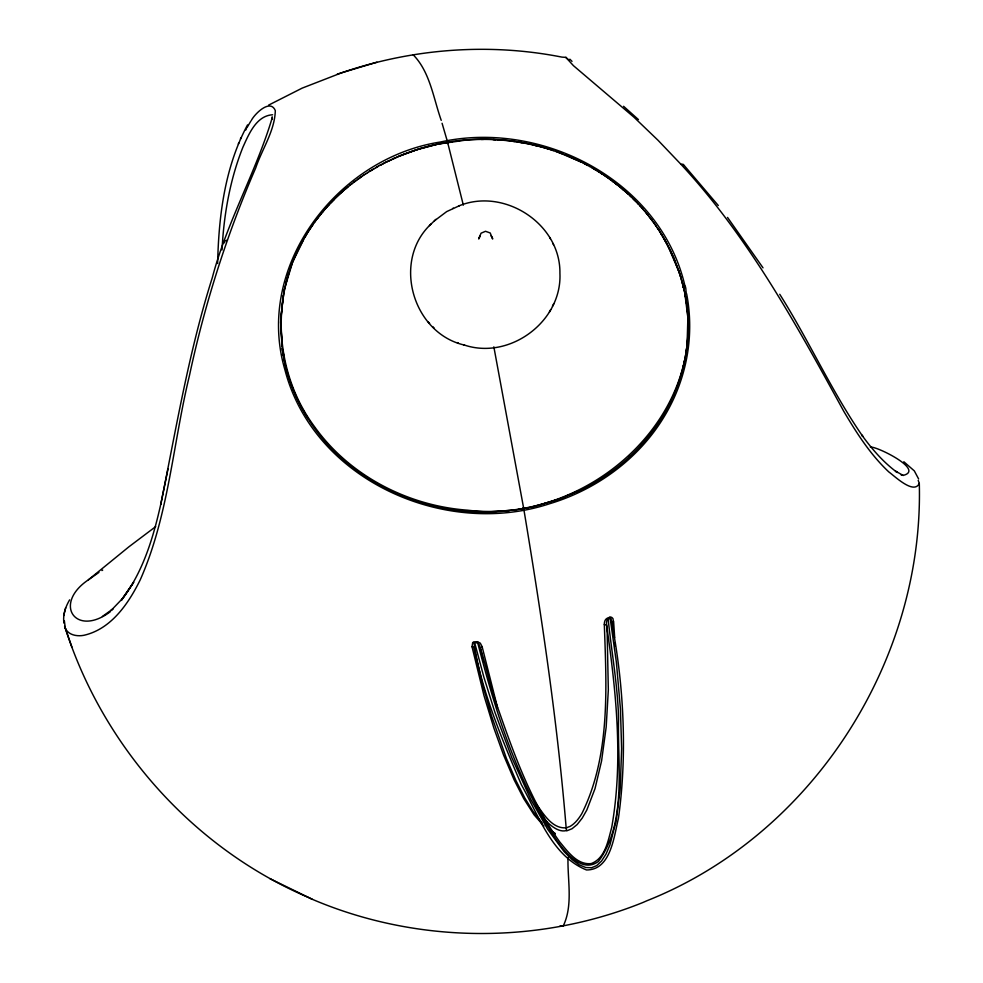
<?xml version="1.0" encoding="UTF-8"?>
<svg xmlns="http://www.w3.org/2000/svg" width="983" height="983" viewBox="0 0 983 983"><rect width="100%" height="100%" fill="white"/><g stroke="black" fill="none" stroke-linecap="round" stroke-linejoin="round"><path stroke-width="1.47" d="M217.636 263.493C218.668 216.309 224.738 167.036 247.532 124.915M69.621 599.863C65.48 606.855 62.654 614.965 63.956 623.173M918.208 480.417L919.302 483.415C924.057 660.773 812.56 834.96 646.998 900.711L642.894 902.505C537.836 944.909 416.559 943.766 312.348 899.322L308.416 897.454C193.454 848.268 103.412 747.092 65.32 628.284L64.362 620.789M473.425 641.911L477.431 641.678C495.1 710.463 516.8 780.502 556.525 840.182C565.286 852.15 581.899 873.74 598.426 861.44C627.215 822.341 617.25 764.614 618.577 719.175C617.889 686.208 611.119 649.026 608.059 617.902C609.005 617.607 609.952 616.857 611.008 617.078M222.023 249.977C223.792 215.019 229.887 179.914 242.875 147.303C248.773 134.278 256.293 115.711 272.623 114.765M272.18 116.768L272.045 119.14L272.156 117.985C255.887 172.32 226.79 222.404 212.328 277.599C188.847 351.558 176.215 428.256 160.807 504.119L168.056 468.756M683.627 165.5L683.111 164.284L680.85 164.198L658.106 140.36L634.023 117.26L573.47 65.689L565.839 57.383L569.329 60.393M687.08 344.726L687.879 317.779L684.746 292.578M686.798 347.122L686.208 351.484M478.905 238.267L478.807 238.894L480.196 236.018M283.153 295.785L280.622 322.252L282.477 350.464M283.976 291.423L280.733 318.369L281.9 346.213M673.638 395.117C687.387 363.796 691.54 328.322 685.151 294.691M478.856 238.586L479.09 237.64M160.807 504.119L160.991 503.247C153.348 537.504 143.051 572.29 121.253 600.453L133.713 582.255L122.334 598.733L111.042 610.517L113.008 608.846L102.404 616.452M283.952 291.521L284.419 289.248M684.07 363.022L684.573 360.675M284.406 289.309L292.565 262.264L304.361 238.193M65.64 607.801L63.711 615.641M682.976 367.691L683.541 365.357M285.992 282.613L288.597 273.483M681.084 374.658L681.747 372.348M478.991 237.984L481.08 233.18L485.516 231.288L490.21 232.971L492.655 239.029L492.286 237.53M251.562 120C255.285 113.303 270.399 98.533 275.314 110.612C274.748 130.997 262.092 149.023 255.74 167.872C226.778 234.728 204.611 304.447 189.424 375.703C172.897 443.616 168.781 515.338 140.25 579.798C128.54 603.537 111.079 629.341 83.58 635.362C76.932 636.554 68.417 635.104 65.32 628.284M463.73 344.836C509.354 360.601 562.227 321.564 559.917 273.262C560.679 223.829 504.218 187.225 458.95 205.877M240.43 138.972L240.872 137.903M238.316 144.01L238.771 142.965M673.638 395.117C656.632 434.302 625.286 466.532 587.711 486.499M669.484 403.952L670.578 401.764M245.787 129.977L246.34 128.871M549.411 312.053L550.664 309.645M552.471 306.155L553.785 303.636M246.893 127.79L250.96 120.897M303.182 240.27C270.03 297.505 274.97 373.196 314.204 426.253C349.174 475.514 407.576 505.717 467.392 510.177C595.133 525.401 723.537 403.743 679.4 273.213M308.06 232.037L303.944 238.636L305.566 236.129M305.148 236.559L306.794 234.077M310.665 228.019L307.642 232.48L313.368 224.063M311.599 226.446L312.975 224.48M312.975 224.468L314.769 222.109M314.376 222.514L316.194 220.18M315.789 220.573L317.644 218.263M317.251 218.644L321.392 213.508M317.251 218.656L319.868 215.4M472.7 642.538L472.024 646.716L483.98 695.571L493.835 727.948L503.517 754.932L514.134 779.888L523.755 798.675L533.99 814.698L543.894 826.125M320.249 214.847L322.166 212.561M321.785 212.955L323.739 210.694M323.358 211.087L322.571 212.009L324.525 209.772M431.181 223.915C391.75 260.421 412.393 333.323 464.554 345.107M324.157 210.153L325.324 208.851M326.135 207.929L324.955 209.232L326.946 207.02M641.346 444.844L642.194 443.898M326.577 207.401L327.769 206.111M327.4 206.491L328.592 205.214M682.632 286.925L683.554 285.967L682.89 285.684M329.416 204.317L328.224 205.57L330.251 203.42M329.895 203.788L331.099 202.535M335.4 198.173L330.73 202.891L331.947 201.65M331.59 202.007L332.795 200.778M332.438 201.134L334.527 199.033M333.311 200.262L334.171 199.389M474.003 642.968C480.368 687.805 502.424 740.568 521.42 784.778C538.34 814.956 551.893 855.996 586.482 869.955C610.959 870.078 613.957 836.275 618.405 818.507C627.67 752.929 623.554 680.998 610.873 618.295M335.043 198.529L336.272 197.313M434.326 220.892L446.7 211.591L459.528 205.656M429.448 225.599L435.899 219.356M335.928 197.669L337.157 196.465M336.813 196.809L338.054 195.617M337.71 195.961L338.938 194.781M630.631 455.768L628.751 457.513M338.607 195.126L339.848 193.946M339.504 194.278L340.745 193.11M340.413 193.454L341.666 192.287M341.322 192.619L342.576 191.464M343.509 190.653L342.244 191.796L344.431 189.842M683.406 286.188C686.933 284.038 685.286 292.615 686.699 294.114C689.144 307.015 690.091 320.2 689.538 333.311C688.333 362.924 679.228 392.094 663.758 417.345C638.36 459.184 596.251 489.718 549.595 503.738C444.808 538.328 313.356 480.036 284.861 369.571C254.486 266.098 337.648 157.784 440.372 142.019C542.137 119.447 660.637 180.786 684.905 285.734M344.099 190.174L348.166 186.696M345.045 189.375L350.034 185.173M110.489 611.561C76.047 637.869 52.308 604.115 88.396 579.823L128.871 546.831L155.707 526.593M349.727 185.492L351.939 183.674M88.396 579.823L98.951 572.401M351.619 183.993L355.785 180.737M353.548 182.506L361.707 176.498M357.443 179.606L363.71 175.134M363.427 175.429L365.737 173.782M365.467 174.077L367.789 172.467M367.519 172.75L369.854 171.165M101.937 570.558L102.687 570.103M374.031 168.646L369.583 171.46L378.271 166.213M594.064 482.96L596.189 481.707M375.887 167.7L380.335 165.083M380.052 165.377L384.255 163.166M380.089 165.365L386.589 161.826M585.561 487.642L587.588 486.573M583.386 488.76L585.401 487.728M268.568 105.144L302.186 88.114L341.777 72.742C412.209 48.56 488.87 42.65 561.993 57.125L566.134 57.37M384.156 163.203L388.703 160.794M583.189 488.858L560.875 498.553L537.836 505.606M386.233 162.158L401.654 155.044L421.289 148.187M580.965 489.964L558.074 499.561L533.118 506.712M388.482 161.065L395.129 157.808M607.224 618.233C605.282 619.29 604.557 620.937 604.299 623.787C606.462 686.773 610.713 755.558 581.764 813.752C579.036 818.2 575.841 822.562 571.467 825.536C569.575 827.453 564.525 826.728 566.638 830.463C559.069 832.92 550.111 825.511 545.086 819.675M392.524 159.135C442.424 135.973 501.293 132.73 553.355 150.596M398.926 156.334L416.362 149.895L436.391 144.501M609.767 617.349C610.885 618.885 606.142 619.327 606.781 621.109C606.523 622.251 606.376 623.566 606.708 625.741C616.144 692.29 623.505 760.781 611.684 827.502C608.121 840.318 605.417 858.257 591.213 863.59C577.218 865.163 567.67 851.389 559.782 841.976C531.447 802.497 514.699 756.001 498.762 710.525C491.07 689.968 485.823 664.668 479.249 644.848C478.807 644.062 478.291 643.287 477.554 642.943M452.671 208.47L453.384 208.187M283.657 353.978L282.969 354.494L283.878 355.146M281.58 354.728L283.116 354.666M376.956 62.175L337.267 74.106M423.292 147.794L429.817 146.049M431.746 145.57L438.59 144.034M535.293 506.22L530.746 507.228M611.819 617.41C614.731 619.057 612.028 622.669 612.692 626.122M525.991 508.174L530.636 507.253M438.455 144.059L465.401 140.151M227.417 240.11L224.763 241.019L224.456 242.838M497.545 707.686L482.137 646.74L480.368 647.822L481.903 654.715M566.847 830.807L572.008 828.755L577.156 824.553L582.231 818.089L586.814 810.017L595.022 788.624L601.584 760.891L606.179 727.088L608.33 689.955L607.175 633.457L606.585 624.955L604.312 624.647M440.703 143.604L447.462 142.375L447.584 143.543M528.301 507.719L521.248 509.01M566.073 827.809C552.643 828.878 544.127 814.895 537.357 805.47M518.889 509.391L521.211 509.022M472.024 646.716L473.72 647.023L482.493 684.094L491.488 715.71L506.356 758.262L515.817 780.33L524.738 797.877L533.265 811.737L542.37 823.263M449.698 142.019L451.934 141.687M516.53 509.747L518.815 509.403M511.787 510.374L516.407 509.759M513.998 510.091L487.875 511.971L460.105 510.595M509.169 510.681C432.397 519.712 350.12 485.258 308.343 419.077M465.401 140.151C493.355 137.841 521.752 140.852 548.563 149.072M481.215 139.414L483.476 139.402M560.15 925.839L563.284 925.851C573.31 904.987 567.351 879.81 568.014 857.373M477.406 642.894L474.666 642.759L483.906 677.262L494.818 712.011L511.811 757.623L530.709 799.24L547.617 829.222L564.181 851.733L572.094 859.634L579.159 864.77L585.782 867.522L591.631 867.731L596.742 865.581L601.547 861.047L606.032 854.03L609.902 845.073L616.243 820.436L620.261 787.702L621.625 748.653L620.433 709.05L616.366 662.137L610.173 618.356M477.431 641.678L480.318 643.189L482.137 646.74M493.073 139.598L495.469 139.709M903.168 475.391C925.544 469.985 875.275 445.532 870.348 447.154M497.865 139.844L500.261 140.004M457.39 510.275L452.426 509.599M512.192 141.233L514.564 141.552M447.535 508.825L450.03 509.231M519.307 142.265L521.666 142.658M901.239 475.121L901.915 475.244M534.002 145.152L538.893 146.344M548.428 148.826L562.78 153.962M457.156 342.6L458.25 342.969M555.579 151.149L581.064 161.986L564.942 154.626M554.523 833.572L555.26 833.891M269.87 878.618L312.348 899.322M554.904 833.129L551.696 831.311M553.798 833.24L551.721 832.134M580.855 161.728L587.687 165.414M583.066 162.834L589.861 166.606M903.291 475.477L895.415 471.103L897.27 472.491C883.312 462.28 871.933 449.034 861.821 435.088L862.779 436.391C831.495 391.222 809.058 340.696 779.752 294.286M589.64 166.336L596.3 170.342M591.791 167.552L599.495 172.32M597.123 170.71L602.64 174.347M600.294 172.689L604.729 175.724M600.552 172.983L601.596 173.659M603.427 174.728L606.781 177.124M605.491 176.117L608.833 178.55M607.543 177.53L609.841 179.275M522.809 508.039L523.607 508.604M609.571 178.967L611.856 180.737M609.841 179.275L610.848 180M611.573 180.43L613.847 182.224L612.851 181.474M612.569 181.167L614.842 182.973M903.832 461.74L914.325 470.894L918.614 478.942M614.559 182.666L617.779 185.259L615.53 183.416M615.825 183.735L616.808 184.497M617.484 184.951L618.749 186.045M618.454 185.726L619.708 186.819M619.413 186.5L623.505 190.002L622.571 189.191M620.371 187.286L624.451 190.813M347.097 463.018L348.093 463.841M624.144 190.481L625.372 191.624M625.065 191.292L626.306 192.435M623.566 106.287L638.446 119.582M625.987 192.103L627.228 193.27M626.908 192.926L628.137 194.093M627.818 193.762L629.919 195.74M629.587 195.396L631.664 197.399M413.081 54.692C430.087 71.894 433.368 98.202 441.232 120.344M631.344 197.055L635.104 200.778M633.064 198.726L636.787 202.498M569.87 59.177L572.008 61.376M432.717 326.639L434.216 328.187M427.961 321.699L429.608 323.395M636.456 202.142L638.446 204.243M491.082 235.895L492.385 237.788M638.114 203.874L640.093 206M680.85 164.198C748.481 236.989 796.427 324.82 843.807 411.361C856.635 433.061 870.397 454.625 888.878 471.987C894.284 475.784 913.92 495.088 919.302 483.415M639.749 205.631L641.702 207.782M683.59 164.763L718.29 205.521M641.358 207.413L643.3 209.576M544.742 819.294L543.292 817.586M642.943 209.207L644.873 211.394M644.516 211.013L647.932 215.08L646.052 212.844M647.564 214.687L652.343 220.733L650.525 218.435M649.063 216.555L650.893 218.828M651.962 220.339L656.411 226.385M727.518 217.427L763.017 267.843M653.376 222.244L656.361 226.336M655.98 225.918L658.88 230.071M657.258 227.773L660.207 232.099M658.499 229.641L662.481 235.773M659.716 231.521L670.246 249.952L679.241 271.91M308.367 419.114C297.444 401.973 289.371 382.977 284.873 363.145M536.079 803.43L536.718 804.45M660.92 233.413L663.636 237.689M307.138 417.148C294.163 396.235 285.463 372.643 282.158 348.24M663.242 237.247L666.941 243.551M664.361 239.188L673.736 257.509L681.121 277.882M549.792 237.554L550.419 238.734M552.851 243.428L553.515 244.656M667.592 245.062L679.904 273.938L684.721 292.479M64.595 626.159L71.833 646.9M442.08 123.268L447.191 140.778M447.56 142.154L463.337 205.115M682.3 282.121L682.829 284.173M523.755 508.997L523.927 509.845M683.345 286.237L683.824 288.314M482.198 656.079L483.452 661.473M447.277 141.147L447.449 142.228M283.964 358.93L284.406 361.031M493.847 346.852L523.521 507.498M523.546 507.621L523.632 508.223M523.927 509.882C541.473 615.333 557.398 721.203 566.147 827.797M613.589 621.121L614.682 637.648M612.888 628.887L613.171 633.027M614.953 643.091L615.063 645.794"/></g></svg>
